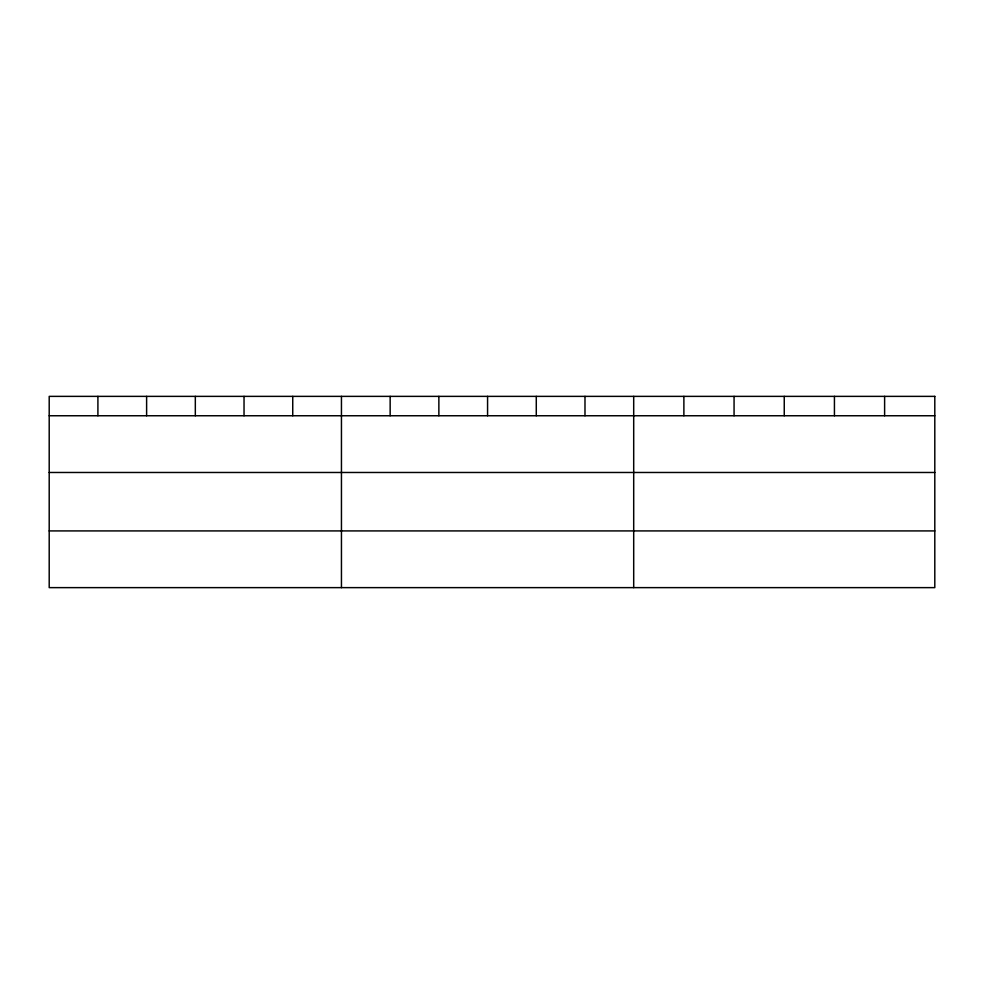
<?xml version="1.0" encoding="UTF-8"?>
<svg xmlns="http://www.w3.org/2000/svg" width="984" height="984" viewBox="0 0 984 984"><rect width="100%" height="100%" fill="white"/><g stroke="black" fill="none" stroke-linecap="round" stroke-linejoin="round"><path stroke-width="1.48" d="M49.2 415.752L934.8 415.752M49.2 472.48L934.8 472.48M49.2 530.917L934.8 530.917M884.616 396.368L884.616 415.752M834.432 396.368L834.432 415.752M784.248 396.368L784.248 415.752M734.064 396.368L734.064 415.752M683.88 396.368L683.88 415.752M633.696 396.368L633.696 587.632M584.988 396.368L584.988 415.752M536.28 396.368L536.28 415.752M487.572 396.368L487.572 415.752M438.864 396.368L438.864 415.752M390.156 396.368L390.156 415.752M341.448 396.368L341.448 587.632M292.74 396.368L292.74 415.752M244.032 396.368L244.032 415.752M195.324 396.368L195.324 415.752M146.616 396.368L146.616 415.752M97.908 396.368L97.908 415.752M934.8 396.368L49.2 396.368L49.2 587.632L934.8 587.632L934.8 396.368"/></g></svg>
